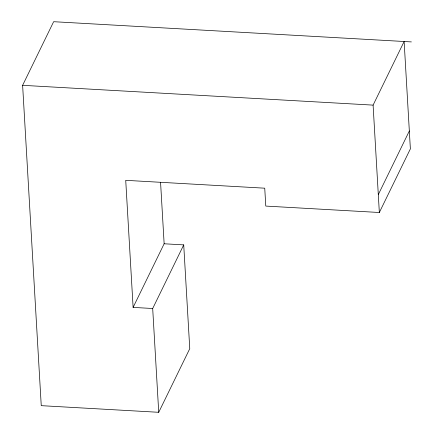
<?xml version="1.0" encoding="UTF-8"?>
<svg xmlns="http://www.w3.org/2000/svg" width="434" height="434" viewBox="0 0 434 434"><rect width="100%" height="100%" fill="white"/><g stroke="black" fill="none" stroke-linecap="round" stroke-linejoin="round"><path stroke-width="0.65" d="M183.723 244.884L152.692 308.503L133.113 307.397L164.144 243.778L183.723 244.884L189.761 348.681L158.73 412.3L41.252 405.66L22.622 85.319L53.648 21.7L411.378 41.908M379.343 212.497L373.099 105.12L404.13 41.501L410.374 148.878L379.343 212.497L265.782 206.079L264.74 188.188L125.724 180.332L133.113 307.397M378.302 194.6L409.333 130.981M22.622 85.319L373.099 105.12M160.564 182.269L164.144 243.778M152.692 308.503L158.73 412.3"/></g></svg>
